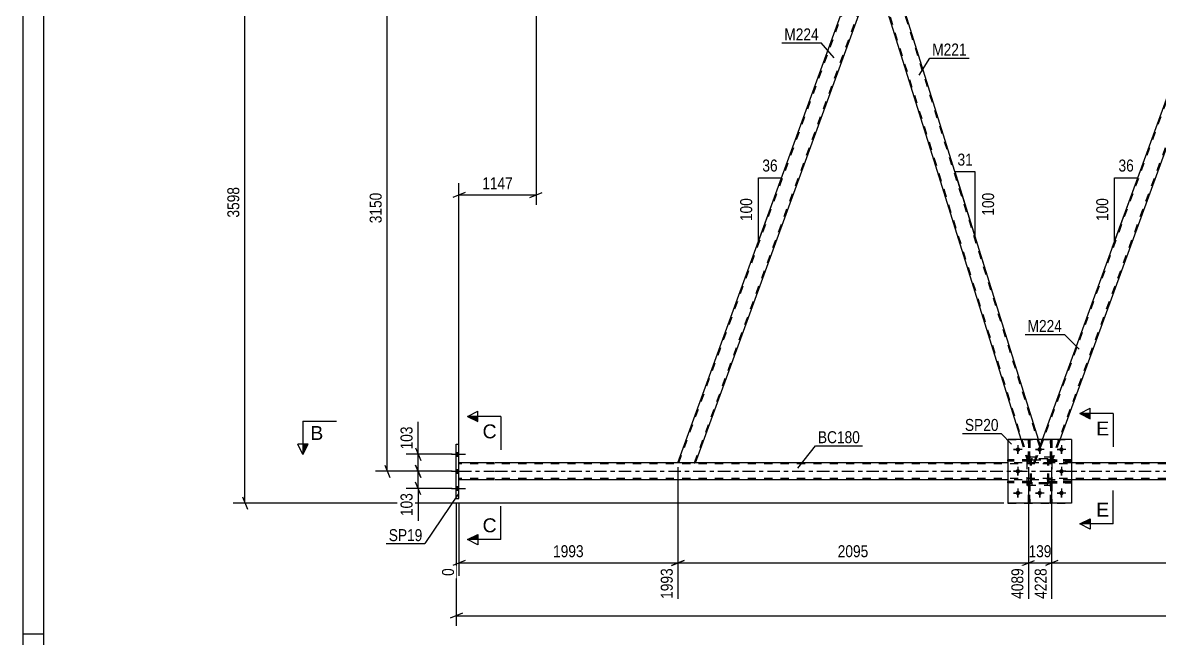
# Model space of a CAD drawing. Header units: millimetres. Extents: x 0 to 841, y 0 to 594.
# Drawn here: x 0 to 271.7, y 297 to 444.3 of the extents above; entities that cross this region are included whole.
import ezdxf

# ---------------------------------------------------------------- set-up
doc = ezdxf.new("R2010")
doc.units = ezdxf.units.MM
doc.linetypes.add('DXK_LINE_DOT2', pattern=[3.9198, 1.9599, -1.9599])
doc.linetypes.add('DXK_LINE_DOT3', pattern=[5.9187, 2.979, -0.9799, 0.9799, -0.9799])
doc.styles.add('Arial', font='ARIAL.TTF', dxfattribs={"height": 0.2})
doc.styles.add('Arial Narrow', font='ARIALN.TTF', dxfattribs={"height": 0.2})

# ---------------------------------------------------------------- blocks, each defined once
blk = doc.blocks.new('Unknown-318893469-1135')
at = {"color": 5, "linetype": 'Continuous'}
for p, q in [((0, 594), (0, 0)), ((5, 589), (5, 5)), ((5, 298), (0, 298))]:
    blk.add_line(p, q, dxfattribs=at)
blk = doc.blocks.new('Part-318893469-3377 - 3250')
at = {"color": 2, "linetype": 'Continuous'}
for p, q in [((205.24, 460.98), (203.69, 456.73)), ((206.56, 460.98), (205.24, 460.98)), ((242.84, 344.59), (206.56, 460.98)), ((238.65, 344.59), (203.69, 456.73))]:
    blk.add_line(p, q, dxfattribs=at)
at = {"color": 7, "linetype": 'DXK_LINE_DOT2'}
for p, q in [((243.12, 342.86), (206.31, 460.98)), ((240.65, 338.98), (203.83, 457.1)), ((240.4, 338.98), (238.65, 344.59)), ((241.71, 338.98), (243.26, 343.23)), ((243.26, 343.23), (242.84, 344.59)), ((240.4, 338.98), (241.71, 338.98))]:
    blk.add_line(p, q, dxfattribs=at)
blk = doc.blocks.new('Part-318893469-3392 - 3250')
at = {"color": 2, "linetype": 'Continuous'}
for p, q in [((156.58, 338.98), (200.98, 460.98)), ((205.24, 460.98), (200.98, 460.98)), ((160.84, 338.98), (203.69, 456.73)), ((160.52, 338.98), (156.58, 338.98)), ((160.8, 338.98), (160.52, 338.98)), ((160.84, 338.98), (160.8, 338.98))]:
    blk.add_line(p, q, dxfattribs=at)
at = {"color": 7, "linetype": 'DXK_LINE_DOT2'}
for p, q in [((156.83, 338.98), (201.24, 460.98)), ((160.58, 338.98), (204.98, 460.98)), ((203.69, 456.73), (205.24, 460.98)), ((160.52, 338.98), (160.69, 338.98))]:
    blk.add_line(p, q, dxfattribs=at)
blk = doc.blocks.new('Part-318893469-3621 - 3250')
at = {"color": 7, "linetype": 'DXK_LINE_DOT2'}
for p, q in [((240.91, 339.75), (235.51, 339.75)), ((235.51, 339.75), (235.51, 339.43)), ((240.31, 339.43), (240.31, 339.75)), ((240.91, 339.43), (240.91, 339.75)), ((240.91, 339.43), (235.51, 339.43))]:
    blk.add_line(p, q, dxfattribs=at)
blk = doc.blocks.new('Part-318893469-3443 - 3250')
at = {"color": 2, "linetype": 'Continuous'}
for p, q in [((112.81, 338.98), (104.29, 338.98)), ((156.58, 338.98), (112.91, 338.98)), ((235.51, 338.98), (160.84, 338.98)), ((325.53, 338.98), (250.71, 338.98)), ((112.81, 334.98), (104.29, 334.98)), ((235.51, 334.98), (112.91, 334.98)), ((405.78, 334.98), (250.71, 334.98))]:
    blk.add_line(p, q, dxfattribs=at)
at = {"color": 7, "linetype": 'DXK_LINE_DOT2'}
for p, q in [((104.29, 334.98), (104.29, 338.98)), ((112.81, 338.74), (104.29, 338.74)), ((724.05, 338.74), (112.91, 338.74)), ((160.84, 338.98), (156.58, 338.98)), ((250.71, 338.98), (235.51, 338.98)), ((112.81, 335.22), (104.29, 335.22)), ((724.05, 335.22), (112.91, 335.22)), ((250.71, 334.98), (235.51, 334.98))]:
    blk.add_line(p, q, dxfattribs=at)
at = {"color": 7, "linetype": 'DXK_LINE_DOT3'}
for p, q in [((104.29, 336.98), (112.81, 336.98)), ((112.91, 336.98), (724.05, 336.98))]:
    blk.add_line(p, q, dxfattribs=at)
blk = doc.blocks.new('Part-318893469-3609 - 3250')
at = {"color": 7, "linetype": 'DXK_LINE_DOT2'}
for p, q in [((245.67, 339.74), (245.67, 344.59)), ((245.67, 344.59), (245.99, 344.59)), ((245.99, 344.59), (245.99, 339.74)), ((245.67, 340.34), (245.99, 340.34)), ((245.99, 339.74), (245.67, 339.74))]:
    blk.add_line(p, q, dxfattribs=at)
blk = doc.blocks.new('Part-318893469-3587 - 3250')
at = {"color": 7, "linetype": 'DXK_LINE_DOT2'}
for p, q in [((240.91, 339.51), (240.95, 339.69)), ((240.95, 339.69), (240.91, 339.51)), ((241.17, 339.6), (241.22, 339.67)), ((241.21, 339.95), (241.39, 339.99)), ((241.39, 339.99), (241.21, 339.95)), ((241.22, 339.67), (241.3, 339.73)), ((241.3, 339.73), (241.39, 339.75)), ((244.83, 339.99), (241.39, 339.99)), ((241.39, 339.75), (244.83, 339.75)), ((244.83, 339.99), (245.02, 339.95)), ((245.02, 339.95), (244.83, 339.99)), ((244.83, 339.75), (244.93, 339.73)), ((244.93, 339.73), (245, 339.67)), ((245, 339.67), (245.06, 339.6)), ((245.28, 339.69), (245.31, 339.51)), ((245.31, 339.51), (245.28, 339.69)), ((240.91, 334.47), (240.91, 339.51)), ((241.15, 339.51), (241.17, 339.6)), ((241.15, 334.47), (241.15, 339.51)), ((245.06, 339.6), (245.07, 339.51)), ((245.07, 334.47), (245.07, 339.51)), ((245.31, 334.47), (245.31, 339.51)), ((240.95, 334.28), (240.91, 334.47)), ((240.91, 334.47), (240.95, 334.28)), ((241.17, 334.37), (241.15, 334.47)), ((241.22, 334.3), (241.17, 334.37)), ((241.3, 334.24), (241.22, 334.3)), ((241.39, 334.23), (241.3, 334.24)), ((244.83, 334.23), (241.39, 334.23)), ((244.93, 334.24), (244.83, 334.23)), ((245, 334.3), (244.93, 334.24)), ((245.06, 334.37), (245, 334.3)), ((245.07, 334.47), (245.06, 334.37)), ((245.31, 334.47), (245.28, 334.28)), ((245.28, 334.28), (245.31, 334.47)), ((241.39, 333.99), (241.21, 334.02)), ((241.21, 334.02), (241.39, 333.99)), ((244.83, 333.99), (241.39, 333.99)), ((245.02, 334.02), (244.83, 333.99)), ((244.83, 333.99), (245.02, 334.02))]:
    blk.add_line(p, q, dxfattribs=at)
at = {"color": 7, "linetype": 'DXK_LINE_DOT3'}
blk.add_line((243.11, 336.99), (243.11, 336.99), dxfattribs=at)
at = {"color": 7, "linetype": 'DXK_LINE_DOT2'}
for centre, start, end in [((241.39, 339.51), 112.5, 157.5), ((241.39, 339.51), 112.5, 157.5), ((244.83, 339.51), 22.5, 67.5), ((244.83, 339.51), 22.5, 67.5), ((241.39, 334.47), 202.5, 247.5), ((241.39, 334.47), 202.5, 247.5), ((244.83, 334.47), 292.5, 337.5), ((244.83, 334.47), 292.5, 337.5)]:
    blk.add_arc(centre, 0.48, start, end, dxfattribs=at)
blk = doc.blocks.new('Part-318893469-3475 - 3250')
at = {"color": 7, "linetype": 'DXK_LINE_DOT2'}
for p, q in [((240.79, 334.22), (240.47, 334.22)), ((240.47, 334.22), (240.47, 329.39)), ((240.79, 329.39), (240.79, 334.22)), ((240.47, 333.62), (240.79, 333.62)), ((240.47, 329.39), (240.79, 329.39))]:
    blk.add_line(p, q, dxfattribs=at)
blk = doc.blocks.new('Part-318893469-3476 - 3250')
at = {"color": 7, "linetype": 'DXK_LINE_DOT2'}
for p, q in [((245.99, 334.22), (245.67, 334.22)), ((245.67, 334.22), (245.67, 329.39)), ((245.99, 329.39), (245.99, 334.22)), ((245.67, 333.62), (245.99, 333.62)), ((245.67, 329.39), (245.99, 329.39))]:
    blk.add_line(p, q, dxfattribs=at)
blk = doc.blocks.new('Bolt-318893469-3637 - 3250')
at = {"linetype": 'Continuous'}
for points in [[(238.43, 342.19, -1), (237.39, 342.19, -1)], [(243.63, 342.19, -1), (242.59, 342.19, -1)], [(248.83, 342.19, -1), (247.79, 342.19, -1)], [(238.43, 336.99, -1), (237.39, 336.99, -1)], [(248.83, 336.99, -1), (247.79, 336.99, -1)], [(238.43, 331.79, -1), (237.39, 331.79, -1)], [(243.63, 331.79, -1), (242.59, 331.79, -1)], [(248.83, 331.79, -1), (247.79, 331.79, -1)]]:
    blk.add_hatch(color=1, dxfattribs=at).paths.add_polyline_path(points)
at = {"color": 1, "linetype": 'Continuous'}
for p, q in [((237.91, 343.23), (237.91, 341.15)), ((243.11, 343.23), (243.11, 341.15)), ((248.31, 343.23), (248.31, 341.15)), ((238.95, 342.19), (236.87, 342.19)), ((244.15, 342.19), (242.07, 342.19)), ((249.35, 342.19), (247.27, 342.19)), ((238.95, 336.99), (236.87, 336.99)), ((237.91, 338.03), (237.91, 335.95)), ((249.35, 336.99), (247.27, 336.99)), ((248.31, 338.03), (248.31, 335.95)), ((238.95, 331.79), (236.87, 331.79)), ((237.91, 332.83), (237.91, 330.75)), ((244.15, 331.79), (242.07, 331.79)), ((243.11, 332.83), (243.11, 330.75)), ((249.35, 331.79), (247.27, 331.79)), ((248.31, 332.83), (248.31, 330.75))]:
    blk.add_line(p, q, dxfattribs=at)
blk = doc.blocks.new('Part-318893469-3631 - 3250')
at = {"color": 7, "linetype": 'DXK_LINE_DOT2'}
for p, q in [((240.91, 339.75), (235.51, 339.75)), ((235.51, 339.43), (235.51, 339.75)), ((240.31, 339.43), (240.31, 339.75)), ((240.91, 339.75), (240.91, 339.43)), ((240.91, 339.43), (235.51, 339.43))]:
    blk.add_line(p, q, dxfattribs=at)
blk = doc.blocks.new('Part-318893469-3627 - 3250')
at = {"color": 7, "linetype": 'DXK_LINE_DOT2'}
for p, q in [((250.71, 339.75), (245.31, 339.75)), ((245.31, 339.75), (245.31, 339.43)), ((245.91, 339.43), (245.91, 339.75)), ((250.71, 339.43), (250.71, 339.75)), ((245.31, 339.43), (250.71, 339.43))]:
    blk.add_line(p, q, dxfattribs=at)
blk = doc.blocks.new('Part-318893469-3511 - 3250')
at = {"color": 7, "linetype": 'DXK_LINE_DOT2'}
for p, q in [((240.47, 344.59), (240.47, 339.74)), ((240.79, 344.59), (240.47, 344.59)), ((240.79, 339.74), (240.79, 344.59)), ((240.47, 340.34), (240.79, 340.34)), ((240.47, 339.74), (240.79, 339.74))]:
    blk.add_line(p, q, dxfattribs=at)
blk = doc.blocks.new('Part-318893469-3512 - 3250')
at = {"color": 7, "linetype": 'DXK_LINE_DOT2'}
for p, q in [((245.67, 344.59), (245.67, 339.74)), ((245.99, 344.59), (245.67, 344.59)), ((245.99, 339.74), (245.99, 344.59)), ((245.67, 340.34), (245.99, 340.34)), ((245.67, 339.74), (245.99, 339.74))]:
    blk.add_line(p, q, dxfattribs=at)
blk = doc.blocks.new('Part-318893469-3518 - 3250')
at = {"color": 7, "linetype": 'DXK_LINE_DOT2'}
for p, q in [((246.11, 340.39), (240.11, 340.39)), ((240.11, 333.59), (240.11, 340.39)), ((246.11, 333.59), (246.11, 340.39)), ((246.11, 333.59), (240.11, 333.59))]:
    blk.add_line(p, q, dxfattribs=at)
blk = doc.blocks.new('Part-318893469-3519 - 3250')
at = {"color": 7, "linetype": 'DXK_LINE_DOT2'}
for p, q in [((240.91, 339.51), (240.95, 339.69)), ((240.95, 339.69), (240.91, 339.51)), ((241.17, 339.6), (241.22, 339.67)), ((241.21, 339.95), (241.39, 339.99)), ((241.39, 339.99), (241.21, 339.95)), ((241.22, 339.67), (241.3, 339.73)), ((241.3, 339.73), (241.39, 339.75)), ((244.83, 339.99), (241.39, 339.99)), ((241.39, 339.75), (244.83, 339.75)), ((244.83, 339.99), (245.02, 339.95)), ((245.02, 339.95), (244.83, 339.99)), ((244.83, 339.75), (244.93, 339.73)), ((244.93, 339.73), (245, 339.67)), ((245, 339.67), (245.06, 339.6)), ((245.02, 339.95), (245.02, 339.95)), ((245.02, 339.95), (245.02, 339.95)), ((245.28, 339.69), (245.28, 339.69)), ((245.28, 339.69), (245.31, 339.51)), ((245.31, 339.51), (245.28, 339.69)), ((245.28, 339.69), (245.28, 339.69)), ((240.91, 334.47), (240.91, 339.51)), ((241.15, 339.51), (241.17, 339.6)), ((241.15, 334.47), (241.15, 339.51)), ((245.06, 339.6), (245.07, 339.51)), ((245.07, 334.47), (245.07, 339.51)), ((245.31, 334.47), (245.31, 339.51)), ((240.95, 334.28), (240.91, 334.47)), ((240.91, 334.47), (240.95, 334.28)), ((241.17, 334.37), (241.15, 334.47)), ((241.22, 334.3), (241.17, 334.37)), ((241.3, 334.24), (241.22, 334.3)), ((241.39, 334.23), (241.3, 334.24)), ((244.83, 334.23), (241.39, 334.23)), ((244.93, 334.24), (244.83, 334.23)), ((245, 334.3), (244.93, 334.24)), ((245.06, 334.37), (245, 334.3)), ((245.07, 334.47), (245.06, 334.37)), ((245.31, 334.47), (245.28, 334.28)), ((245.28, 334.28), (245.31, 334.47)), ((241.39, 333.99), (241.21, 334.02)), ((241.21, 334.02), (241.39, 333.99)), ((244.83, 333.99), (241.39, 333.99)), ((245.02, 334.02), (244.83, 333.99)), ((244.83, 333.99), (245.02, 334.02))]:
    blk.add_line(p, q, dxfattribs=at)
at = {"color": 7, "linetype": 'DXK_LINE_DOT3'}
blk.add_line((243.11, 336.99), (243.11, 336.99), dxfattribs=at)
at = {"color": 7, "linetype": 'DXK_LINE_DOT2'}
for centre, start, end in [((241.39, 339.51), 112.5, 157.5), ((241.39, 339.51), 112.5, 157.5), ((244.83, 339.51), 22.5, 67.5), ((244.83, 339.51), 22.5, 67.5), ((241.39, 334.47), 202.5, 247.5), ((241.39, 334.47), 202.5, 247.5), ((244.83, 334.47), 292.5, 337.5), ((244.83, 334.47), 292.5, 337.5)]:
    blk.add_arc(centre, 0.48, start, end, dxfattribs=at)
blk = doc.blocks.new('Part-318893469-3529 - 3250')
at = {"color": 7, "linetype": 'DXK_LINE_DOT2'}
for p, q in [((240.91, 334.55), (235.51, 334.55)), ((235.51, 334.55), (235.51, 334.23)), ((240.91, 334.23), (235.51, 334.23)), ((240.31, 334.23), (240.31, 334.55)), ((240.91, 334.23), (240.91, 334.55))]:
    blk.add_line(p, q, dxfattribs=at)
blk = doc.blocks.new('Part-318893469-3534 - 3250')
at = {"color": 2, "linetype": 'Continuous'}
for p, q in [((250.71, 344.59), (235.51, 344.59)), ((235.51, 344.59), (235.51, 329.39)), ((250.71, 344.59), (250.71, 329.39)), ((250.71, 329.39), (235.51, 329.39))]:
    blk.add_line(p, q, dxfattribs=at)
blk = doc.blocks.new('Part-318893469-3537 - 3250')
at = {"color": 7, "linetype": 'DXK_LINE_DOT2'}
for p, q in [((240.47, 339.74), (240.47, 344.59)), ((240.47, 344.59), (240.79, 344.59)), ((240.79, 344.59), (240.79, 339.74)), ((240.47, 340.34), (240.79, 340.34)), ((240.79, 339.74), (240.47, 339.74))]:
    blk.add_line(p, q, dxfattribs=at)
blk = doc.blocks.new('Part-318893469-3542 - 3250')
at = {"color": 7, "linetype": 'DXK_LINE_DOT2'}
for p, q in [((241.97, 338.98), (286.37, 460.98)), ((245.71, 338.98), (290.12, 460.98)), ((290.37, 460.98), (288.83, 456.73)), ((241.71, 338.98), (243.75, 344.59)), ((245.97, 338.98), (248.01, 344.59)), ((245.97, 338.98), (241.71, 338.98))]:
    blk.add_line(p, q, dxfattribs=at)
at = {"color": 2, "linetype": 'Continuous'}
for p, q in [((243.75, 344.59), (286.12, 460.98)), ((286.12, 460.98), (290.37, 460.98)), ((248.01, 344.59), (288.83, 456.73))]:
    blk.add_line(p, q, dxfattribs=at)
blk = doc.blocks.new('Bolt-318893469-3543 - 3250')
at = {"linetype": 'Continuous'}
for points in [[(104.29, 340.64), (104.29, 341.52), (103.65, 341.52), (103.65, 340.64)], [(104.29, 340.64), (104.29, 341.52), (103.65, 341.52), (103.65, 340.64)], [(104.29, 340.64), (104.29, 341.52), (103.65, 341.52), (103.65, 340.64)], [(104.29, 336.54), (104.29, 337.42), (103.65, 337.42), (103.65, 336.54)], [(104.29, 336.54), (104.29, 337.42), (103.65, 337.42), (103.65, 336.54)], [(104.29, 332.44), (104.29, 333.32), (103.65, 333.32), (103.65, 332.44)], [(104.29, 332.44), (104.29, 333.32), (103.65, 333.32), (103.65, 332.44)], [(104.29, 332.44), (104.29, 333.32), (103.65, 333.32), (103.65, 332.44)]]:
    blk.add_hatch(color=1, dxfattribs=at).paths.add_polyline_path(points)
at = {"color": 1, "linetype": 'Continuous'}
for p, q in [((102.49, 341.08), (105.81, 341.08)), ((102.49, 341.08), (105.81, 341.08)), ((102.49, 341.08), (105.81, 341.08)), ((103.65, 341.52), (104.29, 341.52)), ((103.65, 341.52), (104.29, 341.52)), ((103.65, 341.52), (104.29, 341.52)), ((103.65, 340.64), (104.29, 340.64)), ((103.65, 340.64), (104.29, 340.64)), ((103.65, 340.64), (104.29, 340.64)), ((102.49, 336.98), (105.81, 336.98)), ((102.49, 336.98), (105.81, 336.98)), ((103.65, 337.42), (104.29, 337.42)), ((103.65, 337.42), (104.29, 337.42)), ((103.65, 336.54), (104.29, 336.54)), ((103.65, 336.54), (104.29, 336.54)), ((102.49, 332.88), (105.81, 332.88)), ((102.49, 332.88), (105.81, 332.88)), ((102.49, 332.88), (105.81, 332.88)), ((103.65, 333.32), (104.29, 333.32)), ((103.65, 333.32), (104.29, 333.32)), ((103.65, 333.32), (104.29, 333.32)), ((103.65, 332.44), (104.29, 332.44)), ((103.65, 332.44), (104.29, 332.44)), ((103.65, 332.44), (104.29, 332.44))]:
    blk.add_line(p, q, dxfattribs=at)
blk = doc.blocks.new('Part-318893469-3572 - 3250')
at = {"color": 7, "linetype": 'DXK_LINE_DOT2'}
for p, q in [((235.51, 344.59), (250.71, 344.59)), ((235.51, 344.59), (235.51, 329.39)), ((250.71, 344.59), (250.71, 329.39)), ((235.51, 329.39), (250.71, 329.39))]:
    blk.add_line(p, q, dxfattribs=at)
blk = doc.blocks.new('Part-318893469-3588 - 3250')
at = {"color": 7, "linetype": 'DXK_LINE_DOT2'}
for p, q in [((246.11, 340.39), (240.11, 340.39)), ((240.11, 333.59), (240.11, 340.39)), ((246.11, 333.59), (246.11, 340.39)), ((246.11, 333.59), (240.11, 333.59))]:
    blk.add_line(p, q, dxfattribs=at)
blk = doc.blocks.new('Part-318893469-3589 - 3250')
at = {"color": 7, "linetype": 'DXK_LINE_DOT2'}
for p, q in [((245.31, 339.43), (245.31, 339.75)), ((245.31, 339.75), (250.71, 339.75)), ((245.91, 339.43), (245.91, 339.75)), ((250.71, 339.75), (250.71, 339.43)), ((250.71, 339.43), (245.31, 339.43))]:
    blk.add_line(p, q, dxfattribs=at)
blk = doc.blocks.new('Part-318893469-3602 - 3250')
at = {"color": 7, "linetype": 'DXK_LINE_DOT2'}
for p, q in [((245.31, 334.23), (245.31, 334.55)), ((245.31, 334.55), (250.71, 334.55)), ((250.71, 334.23), (245.31, 334.23)), ((245.91, 334.23), (245.91, 334.55)), ((250.71, 334.55), (250.71, 334.23))]:
    blk.add_line(p, q, dxfattribs=at)
blk = doc.blocks.new('Part-318893469-3612 - 3250')
at = {"color": 7, "linetype": 'DXK_LINE_DOT2'}
for p, q in [((240.47, 329.39), (240.47, 334.22)), ((240.47, 334.22), (240.79, 334.22)), ((240.79, 334.22), (240.79, 329.39)), ((240.47, 333.62), (240.79, 333.62)), ((240.79, 329.39), (240.47, 329.39))]:
    blk.add_line(p, q, dxfattribs=at)
blk = doc.blocks.new('Part-318893469-3615 - 3250')
at = {"color": 7, "linetype": 'DXK_LINE_DOT2'}
for p, q in [((245.67, 329.39), (245.67, 334.22)), ((245.67, 334.22), (245.99, 334.22)), ((245.99, 334.22), (245.99, 329.39)), ((245.67, 333.62), (245.99, 333.62)), ((245.99, 329.39), (245.67, 329.39))]:
    blk.add_line(p, q, dxfattribs=at)
blk = doc.blocks.new('Part-318893469-3618 - 3250')
at = {"color": 7, "linetype": 'DXK_LINE_DOT2'}
for p, q in [((250.71, 334.55), (245.31, 334.55)), ((245.31, 334.55), (245.31, 334.23)), ((245.31, 334.23), (250.71, 334.23)), ((245.91, 334.23), (245.91, 334.55)), ((250.71, 334.23), (250.71, 334.55))]:
    blk.add_line(p, q, dxfattribs=at)
blk = doc.blocks.new('Part-318893469-3632 - 3250')
at = {"color": 7, "linetype": 'DXK_LINE_DOT2'}
for p, q in [((240.91, 334.55), (235.51, 334.55)), ((235.51, 334.23), (235.51, 334.55)), ((240.91, 334.23), (235.51, 334.23)), ((240.31, 334.23), (240.31, 334.55)), ((240.91, 334.55), (240.91, 334.23))]:
    blk.add_line(p, q, dxfattribs=at)
blk = doc.blocks.new('Bolt-318893469-3638 - 3250')
at = {"color": 1, "linetype": 'Continuous'}
for p, q in [((237.91, 343.23), (237.91, 342.53)), ((243.11, 343.23), (243.11, 342.53)), ((248.31, 343.23), (248.31, 342.53)), ((236.87, 342.19), (237.57, 342.19)), ((237.91, 341.15), (237.91, 341.84)), ((238.95, 342.19), (238.26, 342.19)), ((242.07, 342.19), (242.77, 342.19)), ((243.11, 341.15), (243.11, 341.84)), ((244.15, 342.19), (243.46, 342.19)), ((247.27, 342.19), (247.97, 342.19)), ((248.31, 341.15), (248.31, 341.84)), ((249.35, 342.19), (248.66, 342.19)), ((236.87, 336.99), (237.57, 336.99)), ((237.91, 338.03), (237.91, 337.33)), ((238.95, 336.99), (238.26, 336.99)), ((247.27, 336.99), (247.97, 336.99)), ((248.31, 338.03), (248.31, 337.33)), ((249.35, 336.99), (248.66, 336.99)), ((237.91, 335.95), (237.91, 336.64)), ((248.31, 335.95), (248.31, 336.64)), ((236.87, 331.79), (237.57, 331.79)), ((237.91, 332.83), (237.91, 332.13)), ((238.95, 331.79), (238.26, 331.79)), ((242.07, 331.79), (242.77, 331.79)), ((243.11, 332.83), (243.11, 332.13)), ((244.15, 331.79), (243.46, 331.79)), ((247.27, 331.79), (247.97, 331.79)), ((248.31, 332.83), (248.31, 332.13)), ((249.35, 331.79), (248.66, 331.79)), ((237.91, 330.75), (237.91, 331.44)), ((243.11, 330.75), (243.11, 331.44)), ((248.31, 330.75), (248.31, 331.44))]:
    blk.add_line(p, q, dxfattribs=at)
blk = doc.blocks.new('Part-318893469-3684 - 3250')
at = {"color": 2, "linetype": 'Continuous'}
for p, q in [((103.65, 330.48), (103.65, 343.48)), ((103.65, 343.48), (104.29, 343.48)), ((104.29, 330.48), (104.29, 343.48)), ((103.65, 330.48), (104.29, 330.48))]:
    blk.add_line(p, q, dxfattribs=at)
blk = doc.blocks.new('StraightDimension-318893469-4347 - 3250')
at = {"color": 7, "linetype": 'Continuous'}
for p, q in [((132.08, 473.31), (50.27, 473.31)), ((53.72, 471.81), (52.52, 474.81)), ((53.12, 329.39), (53.12, 473.31)), ((234.51, 329.39), (50.27, 329.39)), ((52.52, 330.89), (53.72, 327.89))]:
    blk.add_line(p, q, dxfattribs=at)
at = {"color": 0}
blk.add_wipeout([(52.37, 405.6), (48.17, 405.6), (48.17, 397.09), (52.37, 397.09)], dxfattribs=at)
at = {"color": 3, "style": 'Arial Narrow'}
blk.add_text('3598', height=2.863, rotation=90.0002, dxfattribs=at).set_placement((51.77, 397.69))
blk = doc.blocks.new('AngleDimension-318893469-11615 - 3250')
at = {"color": 7, "linetype": 'Continuous'}
for p, q in [((261, 407.2), (266.54, 407.2)), ((261, 391.98), (266.54, 407.2)), ((261, 391.98), (261, 407.2)), ((260.53, 390.69), (261, 391.98))]:
    blk.add_line(p, q, dxfattribs=at)
at = {"color": 0}
for points in [[(266.2, 408.1), (266.2, 412.3), (261.35, 412.3), (261.35, 408.1)], [(260.1, 402.93), (255.9, 402.93), (255.9, 396.25), (260.1, 396.25)]]:
    blk.add_wipeout(points, dxfattribs=at)
at = {"color": 3, "style": 'Arial Narrow'}
blk.add_text('36', height=2.863, dxfattribs=at).set_placement((261.95, 408.7))
blk.add_text('100', height=2.863, rotation=90.0002, dxfattribs=at).set_placement((259.5, 396.85))
blk = doc.blocks.new('StraightDimension-318893469-4028 - 3250')
at = {"color": 7, "linetype": 'Continuous'}
for p, q in [((240.4, 337.98), (240.4, 306.47)), ((245.97, 337.98), (245.97, 306.47)), ((238.9, 314.48), (241.9, 315.68)), ((247.47, 315.68), (244.47, 314.48)), ((240.4, 315.08), (245.97, 315.08))]:
    blk.add_line(p, q, dxfattribs=at)
at = {"color": 0}
blk.add_wipeout([(246.52, 315.83), (246.52, 320.03), (239.84, 320.03), (239.84, 315.83)], dxfattribs=at)
at = {"color": 0, "linetype": 'Continuous'}
blk.add_wipeout([(245.37, 314.38), (241.17, 314.38), (241.17, 305.87), (245.37, 305.87)], dxfattribs=at)
at = {"color": 3, "style": 'Arial Narrow'}
blk.add_text('139', height=2.863, dxfattribs=at).set_placement((240.44, 316.43))
at = {"color": 3, "linetype": 'Continuous', "style": 'Arial Narrow'}
blk.add_text('4228', height=2.863, rotation=90.0002, dxfattribs=at).set_placement((244.77, 306.47))
blk = doc.blocks.new('StraightDimension-318893469-3990 - 3250')
at = {"color": 7, "linetype": 'Continuous'}
for p, q in [((103.65, 329.48), (103.65, 300.04)), ((105.15, 303.04), (102.15, 301.84)), ((103.65, 302.44), (771.26, 302.44))]:
    blk.add_line(p, q, dxfattribs=at)
blk = doc.blocks.new('StraightDimension-318893469-4001 - 3250')
at = {"color": 7, "linetype": 'Continuous'}
for p, q in [((156.58, 337.98), (156.58, 306.47)), ((104.29, 329.48), (104.29, 311.95)), ((105.79, 315.68), (102.79, 314.48)), ((155.08, 314.48), (158.08, 315.68)), ((104.29, 315.08), (156.58, 315.08))]:
    blk.add_line(p, q, dxfattribs=at)
at = {"color": 0}
blk.add_wipeout([(134.69, 315.83), (134.69, 320.03), (126.18, 320.03), (126.18, 315.83)], dxfattribs=at)
at = {"color": 0, "linetype": 'Continuous'}
for points in [[(103.69, 314.38), (99.49, 314.38), (99.49, 311.35), (103.69, 311.35)], [(155.98, 314.38), (151.78, 314.38), (151.78, 305.87), (155.98, 305.87)]]:
    blk.add_wipeout(points, dxfattribs=at)
at = {"color": 3, "style": 'Arial Narrow'}
blk.add_text('1993', height=2.863, dxfattribs=at).set_placement((126.78, 316.43))
at = {"color": 3, "linetype": 'Continuous', "style": 'Arial Narrow'}
for s, height, p in [('0', 2.86, (103.09, 311.95)), ('1993', 2.863, (155.38, 306.47))]:
    blk.add_text(s, height=height, rotation=90.0002, dxfattribs=at).set_placement(p)
blk = doc.blocks.new('StraightDimension-318893469-4011 - 3250')
at = {"color": 7, "linetype": 'Continuous'}
for p, q in [((156.58, 337.98), (156.58, 306.47)), ((240.4, 337.98), (240.4, 306.47)), ((158.08, 315.68), (155.08, 314.48)), ((238.9, 314.48), (241.9, 315.68)), ((156.58, 315.08), (240.4, 315.08))]:
    blk.add_line(p, q, dxfattribs=at)
at = {"color": 0}
blk.add_wipeout([(202.74, 315.83), (202.74, 320.03), (194.23, 320.03), (194.23, 315.83)], dxfattribs=at)
at = {"color": 0, "linetype": 'Continuous'}
blk.add_wipeout([(239.8, 314.38), (235.6, 314.38), (235.6, 305.87), (239.8, 305.87)], dxfattribs=at)
at = {"color": 3, "style": 'Arial Narrow'}
blk.add_text('2095', height=2.863, dxfattribs=at).set_placement((194.83, 316.43))
at = {"color": 3, "linetype": 'Continuous', "style": 'Arial Narrow'}
blk.add_text('4089', height=2.863, rotation=90.0002, dxfattribs=at).set_placement((239.2, 306.47))
blk = doc.blocks.new('StraightDimension-318893469-4047 - 3250')
at = {"color": 7, "linetype": 'Continuous'}
for p, q in [((245.97, 337.98), (245.97, 306.47)), ((325.53, 337.98), (325.53, 306.47)), ((247.47, 315.68), (244.47, 314.48)), ((324.03, 314.48), (327.03, 315.68)), ((245.97, 315.08), (325.53, 315.08))]:
    blk.add_line(p, q, dxfattribs=at)
at = {"color": 0}
blk.add_wipeout([(290.01, 315.83), (290.01, 320.03), (281.49, 320.03), (281.49, 315.83)], dxfattribs=at)
at = {"color": 0, "linetype": 'Continuous'}
blk.add_wipeout([(324.93, 314.38), (320.73, 314.38), (320.73, 305.87), (324.93, 305.87)], dxfattribs=at)
at = {"color": 3, "style": 'Arial Narrow'}
blk.add_text('1989', height=2.863, dxfattribs=at).set_placement((282.09, 316.43))
at = {"color": 3, "linetype": 'Continuous', "style": 'Arial Narrow'}
blk.add_text('6217', height=2.863, rotation=90.0002, dxfattribs=at).set_placement((324.33, 306.47))
blk = doc.blocks.new('StraightDimension-318893469-4250 - 3250')
at = {"color": 7, "linetype": 'Continuous'}
for p, q in [((121.07, 462.98), (84.3, 462.98)), ((87.75, 461.48), (86.55, 464.48)), ((87.15, 336.98), (87.15, 462.98)), ((102.65, 336.98), (84.3, 336.98)), ((86.55, 338.48), (87.75, 335.48))]:
    blk.add_line(p, q, dxfattribs=at)
at = {"color": 0}
blk.add_wipeout([(86.4, 404.24), (82.2, 404.24), (82.2, 395.73), (86.4, 395.73)], dxfattribs=at)
at = {"color": 3, "style": 'Arial Narrow'}
blk.add_text('3150', height=2.863, rotation=90.0002, dxfattribs=at).set_placement((85.8, 396.33))
blk = doc.blocks.new('StraightDimension-318893469-4255 - 3250')
at = {"color": 7, "linetype": 'Continuous'}
for p, q in [((122.71, 459.98), (122.71, 400.7)), ((104.29, 339.98), (104.29, 405.95)), ((105.79, 403.7), (102.79, 402.5)), ((104.29, 403.1), (122.71, 403.1)), ((121.21, 402.5), (124.21, 403.7))]:
    blk.add_line(p, q, dxfattribs=at)
at = {"color": 0}
blk.add_wipeout([(117.76, 403.85), (117.76, 408.05), (109.24, 408.05), (109.24, 403.85)], dxfattribs=at)
at = {"color": 3, "style": 'Arial Narrow'}
blk.add_text('1147', height=2.863, dxfattribs=at).set_placement((109.84, 404.45))
blk = doc.blocks.new('StraightDimension-318893469-4287 - 3250')
at = {"color": 7, "linetype": 'Continuous'}
for p, q in [((93.93, 342.58), (95.13, 339.58)), ((102.65, 341.08), (91.68, 341.08)), ((94.53, 336.98), (94.53, 341.08)), ((102.65, 336.98), (91.68, 336.98)), ((95.13, 335.48), (93.93, 338.48))]:
    blk.add_line(p, q, dxfattribs=at)
at = {"color": 0}
blk.add_wipeout([(93.78, 348.29), (89.58, 348.29), (89.58, 341.61), (93.78, 341.61)], dxfattribs=at)
at = {"color": 7, "linetype": 'Continuous'}
blk.add_line((94.53, 341.08), (94.53, 348.82), dxfattribs=at)
blk.add_line((94.53, 341.08), (94.53, 348.82), dxfattribs=at)
at = {"color": 3, "style": 'Arial Narrow'}
blk.add_text('103', height=2.863, rotation=90.0002, dxfattribs=at).set_placement((93.18, 342.21))
blk = doc.blocks.new('StraightDimension-318893469-4295 - 3250')
at = {"color": 7, "linetype": 'Continuous'}
for p, q in [((102.65, 336.98), (91.68, 336.98)), ((93.93, 338.48), (95.13, 335.48)), ((94.53, 332.88), (94.53, 336.98)), ((95.13, 331.38), (93.93, 334.38)), ((102.65, 332.88), (91.68, 332.88))]:
    blk.add_line(p, q, dxfattribs=at)
at = {"color": 0}
blk.add_wipeout([(93.78, 332.36), (89.58, 332.36), (89.58, 325.67), (93.78, 325.67)], dxfattribs=at)
at = {"color": 7, "linetype": 'Continuous'}
blk.add_line((94.53, 332.88), (94.53, 325.15), dxfattribs=at)
blk.add_line((94.53, 332.88), (94.53, 325.15), dxfattribs=at)
at = {"color": 3, "style": 'Arial Narrow'}
blk.add_text('103', height=2.863, rotation=90.0002, dxfattribs=at).set_placement((93.18, 326.27))
blk = doc.blocks.new('AngleDimension-318893469-11586 - 3250')
at = {"color": 7, "linetype": 'Continuous'}
for p, q in [((175.87, 407.2), (181.41, 407.2)), ((175.87, 391.98), (181.41, 407.2)), ((175.87, 391.98), (175.87, 407.2)), ((175.4, 390.69), (175.87, 391.98))]:
    blk.add_line(p, q, dxfattribs=at)
at = {"color": 0}
for points in [[(181.07, 408.1), (181.07, 412.3), (176.21, 412.3), (176.21, 408.1)], [(174.97, 402.93), (170.77, 402.93), (170.77, 396.25), (174.97, 396.25)]]:
    blk.add_wipeout(points, dxfattribs=at)
at = {"color": 3, "style": 'Arial Narrow'}
blk.add_text('36', height=2.863, dxfattribs=at).set_placement((176.81, 408.7))
blk.add_text('100', height=2.863, rotation=90.0002, dxfattribs=at).set_placement((174.37, 396.85))
blk = doc.blocks.new('AngleDimension-318893469-11600 - 3250')
at = {"color": 7, "linetype": 'Continuous'}
for p, q in [((227.7, 408.62), (222.88, 408.62)), ((227.7, 393.15), (222.88, 408.62)), ((227.7, 393.15), (227.7, 408.62)), ((229.71, 386.69), (227.7, 393.15))]:
    blk.add_line(p, q, dxfattribs=at)
at = {"color": 0}
for points in [[(227.72, 409.52), (227.72, 413.72), (222.86, 413.72), (222.86, 409.52)], [(232.8, 404.23), (228.6, 404.23), (228.6, 397.54), (232.8, 397.54)]]:
    blk.add_wipeout(points, dxfattribs=at)
at = {"color": 3, "style": 'Arial Narrow'}
blk.add_text('31', height=2.863, dxfattribs=at).set_placement((223.46, 410.12))
blk.add_text('100', height=2.863, rotation=90.0002, dxfattribs=at).set_placement((232.2, 398.14))
blk = doc.blocks.new('SectionMark-318893469-4681 - 3250')
at = {"color": 6, "linetype": 'Continuous'}
for p, q in [((106.29, 350.12), (108.79, 351.37)), ((114.29, 350.12), (106.29, 350.12)), ((114.29, 320.64), (106.29, 320.64)), ((108.79, 319.39), (106.29, 320.64))]:
    blk.add_line(p, q, dxfattribs=at)
at = {"color": 0, "linetype": 'Continuous'}
for points in [[(113.29, 344.87), (113.29, 348.37), (109.92, 348.37), (109.92, 344.87)], [(113.29, 322.39), (113.29, 325.89), (109.92, 325.89), (109.92, 322.39)]]:
    blk.add_wipeout(points, dxfattribs=at)
at = {"linetype": 'Continuous'}
for points in [[(108.79, 350.12), (108.79, 348.87), (106.29, 350.12)], [(108.79, 321.89), (108.79, 320.64), (106.29, 320.64)]]:
    blk.add_hatch(color=6, dxfattribs=at).paths.add_polyline_path(points)
at = {"color": 6, "linetype": 'Continuous'}
for p, q in [((108.79, 348.87), (108.79, 351.37)), ((106.29, 350.12), (108.79, 348.87)), ((114.29, 350.12), (114.29, 342.12)), ((114.29, 320.64), (114.29, 328.64)), ((106.29, 320.64), (108.79, 321.89)), ((108.79, 321.89), (108.79, 319.39))]:
    blk.add_line(p, q, dxfattribs=at)
at = {"color": 3, "linetype": 'Continuous', "style": 'Arial'}
for p in [(109.92, 344.87), (109.92, 322.39)]:
    blk.add_text('C', height=3.34, dxfattribs=at).set_placement(p)
blk = doc.blocks.new('Mark-318893469-3373 - 3250')
at = {"color": 0}
blk.add_wipeout([(225.64, 436.46), (225.64, 439.46), (217.42, 439.46), (217.42, 436.46)], dxfattribs=at)
blk.add_wipeout([(225.64, 436.46), (225.64, 439.46), (217.42, 439.46), (217.42, 436.46)], dxfattribs=at)
at = {"color": 30, "linetype": 'Continuous'}
for p, q in [((214.3, 431.74), (216.82, 435.86)), ((216.82, 435.86), (226.24, 435.86))]:
    blk.add_line(p, q, dxfattribs=at)
at = {"color": 3, "style": 'Arial Narrow'}
blk.add_text('M221', height=2.863, dxfattribs=at).set_placement((217.42, 436.46))
blk = doc.blocks.new('Mark-318893469-3388 - 3250')
at = {"color": 0}
blk.add_wipeout([(190.28, 440.08), (190.28, 443.08), (182.06, 443.08), (182.06, 440.08)], dxfattribs=at)
blk.add_wipeout([(190.28, 440.08), (190.28, 443.08), (182.06, 443.08), (182.06, 440.08)], dxfattribs=at)
at = {"color": 30, "linetype": 'Continuous'}
for p in [(181.46, 439.48), (193.97, 435.87)]:
    blk.add_line(p, (190.88, 439.48), dxfattribs=at)
at = {"color": 3, "style": 'Arial Narrow'}
blk.add_text('M224', height=2.863, dxfattribs=at).set_placement((182.06, 440.08))
blk = doc.blocks.new('Mark-318893469-3439 - 3250')
at = {"color": 0}
blk.add_wipeout([(200.14, 343.71), (200.14, 346.71), (190.09, 346.71), (190.09, 343.71)], dxfattribs=at)
blk.add_wipeout([(200.14, 343.71), (200.14, 346.71), (190.09, 346.71), (190.09, 343.71)], dxfattribs=at)
at = {"color": 30, "linetype": 'Continuous'}
for p, q in [((185.28, 337.76), (189.49, 343.11)), ((189.49, 343.11), (200.74, 343.11))]:
    blk.add_line(p, q, dxfattribs=at)
at = {"color": 3, "style": 'Arial Narrow'}
blk.add_text('BC180', height=2.863, dxfattribs=at).set_placement((190.09, 343.71))
blk = doc.blocks.new('SectionMark-318893469-4683 - 3250')
at = {"color": 6, "linetype": 'Continuous'}
for p, q in [((66.99, 348.98), (66.99, 340.98)), ((66.99, 340.98), (65.74, 343.48))]:
    blk.add_line(p, q, dxfattribs=at)
at = {"color": 0, "linetype": 'Continuous'}
blk.add_wipeout([(71.85, 344.48), (71.85, 347.98), (68.74, 347.98), (68.74, 344.48)], dxfattribs=at)
at = {"linetype": 'Continuous'}
blk.add_hatch(color=6, dxfattribs=at).paths.add_polyline_path([(66.99, 343.48), (68.24, 343.48), (66.99, 340.98)])
at = {"color": 6, "linetype": 'Continuous'}
for p, q in [((66.99, 348.98), (74.99, 348.98)), ((68.24, 343.48), (65.74, 343.48)), ((66.99, 340.98), (68.24, 343.48))]:
    blk.add_line(p, q, dxfattribs=at)
at = {"color": 3, "linetype": 'Continuous', "style": 'Arial'}
blk.add_text('B', height=3.34, dxfattribs=at).set_placement((68.74, 344.48))
blk = doc.blocks.new('Mark-318893469-3530 - 3250')
at = {"color": 0}
blk.add_wipeout([(233.28, 346.64), (233.28, 349.64), (225.24, 349.64), (225.24, 346.64)], dxfattribs=at)
blk.add_wipeout([(233.28, 346.64), (233.28, 349.64), (225.24, 349.64), (225.24, 346.64)], dxfattribs=at)
at = {"color": 30, "linetype": 'Continuous'}
for p in [(224.64, 346.04), (236.4, 343.46)]:
    blk.add_line(p, (233.88, 346.04), dxfattribs=at)
at = {"color": 3, "style": 'Arial Narrow'}
blk.add_text('SP20', height=2.863, dxfattribs=at).set_placement((225.24, 346.64))
blk = doc.blocks.new('Mark-318893469-3538 - 3250')
at = {"color": 0}
blk.add_wipeout([(248.43, 370.32), (248.43, 373.32), (240.21, 373.32), (240.21, 370.32)], dxfattribs=at)
blk.add_wipeout([(248.43, 370.32), (248.43, 373.32), (240.21, 373.32), (240.21, 370.32)], dxfattribs=at)
at = {"color": 30, "linetype": 'Continuous'}
for p in [(239.61, 369.72), (252.57, 366.19)]:
    blk.add_line(p, (249.03, 369.72), dxfattribs=at)
at = {"color": 3, "style": 'Arial Narrow'}
blk.add_text('M224', height=2.863, dxfattribs=at).set_placement((240.21, 370.32))
blk = doc.blocks.new('Mark-318893469-3680 - 3250')
at = {"color": 0}
blk.add_wipeout([(95.54, 320.28), (95.54, 323.28), (87.5, 323.28), (87.5, 320.28)], dxfattribs=at)
blk.add_wipeout([(95.54, 320.28), (95.54, 323.28), (87.5, 323.28), (87.5, 320.28)], dxfattribs=at)
at = {"color": 30, "linetype": 'Continuous'}
for p in [(104.09, 331.51), (86.9, 319.68)]:
    blk.add_line(p, (96.14, 319.68), dxfattribs=at)
at = {"color": 3, "style": 'Arial Narrow'}
blk.add_text('SP19', height=2.863, dxfattribs=at).set_placement((87.5, 320.28))
blk = doc.blocks.new('SectionMark-318893469-4687 - 3250')
at = {"linetype": 'Continuous'}
for points in [[(255.2, 350.8), (255.2, 349.55), (252.7, 350.8)], [(255.2, 325.64), (255.2, 324.39), (252.7, 324.39)]]:
    blk.add_hatch(color=6, dxfattribs=at).paths.add_polyline_path(points)
at = {"color": 6, "linetype": 'Continuous'}
for p, q in [((252.7, 350.8), (255.2, 352.05)), ((260.7, 350.8), (252.7, 350.8)), ((252.7, 350.8), (255.2, 349.55)), ((255.2, 349.55), (255.2, 352.05)), ((252.7, 324.39), (255.2, 325.64)), ((260.7, 324.39), (252.7, 324.39)), ((255.2, 323.14), (252.7, 324.39)), ((255.2, 325.64), (255.2, 323.14))]:
    blk.add_line(p, q, dxfattribs=at)
at = {"color": 0, "linetype": 'Continuous'}
for points in [[(259.7, 345.55), (259.7, 349.05), (256.59, 349.05), (256.59, 345.55)], [(259.7, 326.14), (259.7, 329.64), (256.59, 329.64), (256.59, 326.14)]]:
    blk.add_wipeout(points, dxfattribs=at)
at = {"color": 6, "linetype": 'Continuous'}
for p, q in [((260.7, 350.8), (260.7, 342.8)), ((260.7, 324.39), (260.7, 332.39))]:
    blk.add_line(p, q, dxfattribs=at)
at = {"color": 3, "linetype": 'Continuous', "style": 'Arial'}
for p in [(256.59, 345.55), (256.59, 326.14)]:
    blk.add_text('E', height=3.34, dxfattribs=at).set_placement(p)

msp = doc.modelspace()

# ---------------------------------------------------------------- block references
for name in ['Unknown-318893469-1135', 'Part-318893469-3392 - 3250', 'Part-318893469-3377 - 3250', 'Part-318893469-3542 - 3250', 'Part-318893469-3684 - 3250', 'Part-318893469-3534 - 3250', 'Part-318893469-3572 - 3250', 'Bolt-318893469-3637 - 3250', 'Bolt-318893469-3638 - 3250', 'Part-318893469-3511 - 3250', 'Part-318893469-3537 - 3250', 'Part-318893469-3609 - 3250', 'Part-318893469-3512 - 3250', 'Bolt-318893469-3543 - 3250', 'Part-318893469-3621 - 3250', 'Part-318893469-3631 - 3250', 'Part-318893469-3518 - 3250', 'Part-318893469-3588 - 3250', 'Part-318893469-3587 - 3250', 'Part-318893469-3519 - 3250', 'Part-318893469-3627 - 3250', 'Part-318893469-3589 - 3250', 'Part-318893469-3443 - 3250', 'Part-318893469-3529 - 3250', 'Part-318893469-3632 - 3250', 'Part-318893469-3475 - 3250', 'Part-318893469-3612 - 3250', 'Part-318893469-3602 - 3250', 'Part-318893469-3618 - 3250', 'Part-318893469-3476 - 3250', 'Part-318893469-3615 - 3250']:
    msp.add_blockref(name, (0, 0))

# ---------------------------------------------------------------- next in the draw order: block references
for name in ['StraightDimension-318893469-4347 - 3250', 'AngleDimension-318893469-11615 - 3250', 'StraightDimension-318893469-4028 - 3250']:
    msp.add_blockref(name, (0, 0))

# ---------------------------------------------------------------- next in the draw order: block references
msp.add_blockref('StraightDimension-318893469-3990 - 3250', (0, 0))

# ---------------------------------------------------------------- next in the draw order: block references
for name in ['Mark-318893469-3388 - 3250', 'Mark-318893469-3373 - 3250', 'AngleDimension-318893469-11600 - 3250', 'AngleDimension-318893469-11586 - 3250', 'Mark-318893469-3538 - 3250', 'StraightDimension-318893469-4001 - 3250', 'StraightDimension-318893469-4047 - 3250']:
    msp.add_blockref(name, (0, 0))

# ---------------------------------------------------------------- next in the draw order: block references
for name in ['StraightDimension-318893469-4250 - 3250', 'StraightDimension-318893469-4011 - 3250']:
    msp.add_blockref(name, (0, 0))

# ---------------------------------------------------------------- next in the draw order: block references
for name in ['StraightDimension-318893469-4255 - 3250', 'Mark-318893469-3439 - 3250']:
    msp.add_blockref(name, (0, 0))

# ---------------------------------------------------------------- next in the draw order: block references
for name in ['SectionMark-318893469-4681 - 3250', 'StraightDimension-318893469-4287 - 3250']:
    msp.add_blockref(name, (0, 0))

# ---------------------------------------------------------------- next in the draw order: block references
for name in ['SectionMark-318893469-4683 - 3250', 'StraightDimension-318893469-4295 - 3250']:
    msp.add_blockref(name, (0, 0))

# ---------------------------------------------------------------- next in the draw order: block references
for name in ['SectionMark-318893469-4687 - 3250', 'Mark-318893469-3530 - 3250', 'Mark-318893469-3680 - 3250']:
    msp.add_blockref(name, (0, 0))

doc.saveas('drawing.dxf')
